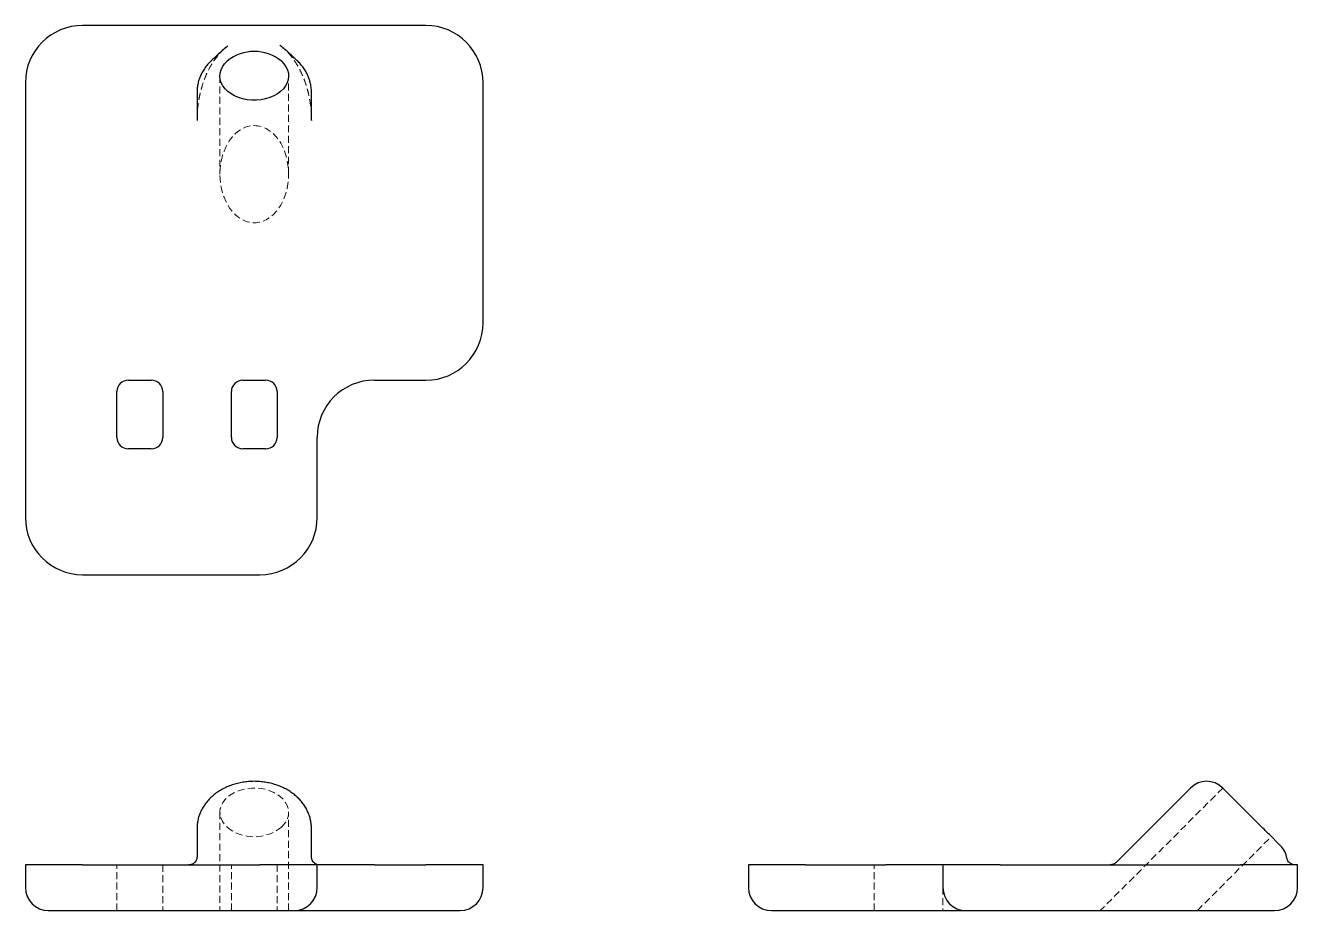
# Model space of a CAD drawing. Header units: millimetres. Extents: x 41 to 273, y 47 to 208.
import ezdxf

# ---------------------------------------------------------------- set-up
doc = ezdxf.new("R2010")
doc.units = ezdxf.units.MM
doc.linetypes.add('HIDDEN', pattern=[1.905, 1.27, -0.635])

msp = doc.modelspace()

# ---------------------------------------------------------------- linework, layer by layer
at = {"color": 7, "linetype": 'Continuous', "lineweight": 25}
for p, q in [((114.25, 208), (51.75, 208)), ((78.19, 204.28), (78.15, 204.25)), ((75.24, 201.61), (75.27, 201.64)), ((90.73, 201.64), (90.76, 201.61)), ((41.33, 197.58), (41.33, 118.42)), ((124.67, 153.83), (124.67, 197.58)), ((72.58, 195.86), (72.58, 190.71)), ((93.42, 190.7), (93.42, 195.86)), ((93.41, 190.76), (93.41, 190.7)), ((58, 133), (58, 141.33)), ((60.08, 143.42), (64.25, 143.42)), ((66.33, 141.33), (66.33, 133)), ((78.83, 133), (78.83, 141.33)), ((80.92, 143.42), (85.08, 143.42)), ((87.17, 141.33), (87.17, 133)), ((104.88, 143.42), (114.25, 143.42)), ((94.46, 118.42), (94.46, 133)), ((64.25, 130.92), (60.08, 130.92)), ((85.08, 130.92), (80.92, 130.92)), ((51.75, 108), (84.04, 108)), ((253.49, 69.16), (239.95, 55.61)), ((266.51, 62.03), (259.38, 69.16)), ((72.58, 61.79), (72.58, 56.64)), ((93.42, 56.64), (93.42, 61.79)), ((72.6, 56.64), (72.6, 56.64)), ((41.33, 55.18), (41.33, 51.02)), ((51.75, 55.18), (41.33, 55.18)), ((51.75, 55.18), (84.04, 55.18)), ((94.46, 55.18), (84.04, 55.18)), ((94.46, 51.02), (94.46, 55.18)), ((104.88, 55.18), (94.46, 55.18)), ((104.88, 55.18), (114.25, 55.18)), ((124.67, 55.18), (114.25, 55.18)), ((124.67, 51.02), (124.67, 55.18)), ((173, 55.18), (173, 51.02)), ((183.42, 55.18), (173, 55.18)), ((183.42, 55.18), (198, 55.18)), ((208.42, 55.18), (198, 55.18)), ((208.42, 55.18), (208.42, 51.02)), ((218.83, 55.18), (208.42, 55.18)), ((218.83, 55.18), (262.58, 55.18)), ((273, 55.18), (262.58, 55.18)), ((272.09, 55.23), (272.11, 55.24)), ((273, 51.02), (273, 55.18)), ((45.5, 46.85), (51.75, 46.85)), ((51.75, 46.85), (84.04, 46.85)), ((84.04, 46.85), (90.29, 46.85)), ((90.29, 46.85), (104.88, 46.85)), ((104.88, 46.85), (114.25, 46.85)), ((114.25, 46.85), (120.5, 46.85)), ((177.17, 46.85), (183.42, 46.85)), ((183.42, 46.85), (198, 46.85)), ((198, 46.85), (212.58, 46.85)), ((212.58, 46.85), (218.83, 46.85)), ((218.83, 46.85), (262.58, 46.85)), ((262.58, 46.85), (268.83, 46.85))]:
    msp.add_line(p, q, dxfattribs=at)
at = {"color": 7, "linetype": 'HIDDEN', "lineweight": 18}
for p, q in [((76.75, 198.8), (76.75, 180.92)), ((89.25, 180.92), (89.25, 198.8)), ((259.38, 69.16), (237.08, 46.85)), ((76.75, 64.74), (76.75, 46.85)), ((89.25, 46.85), (89.25, 64.74)), ((254.76, 46.85), (268.22, 60.32)), ((58, 46.85), (58, 55.18)), ((66.33, 55.18), (66.33, 46.85)), ((78.83, 46.85), (78.83, 55.18)), ((87.17, 55.18), (87.17, 46.85)), ((195.92, 46.85), (195.92, 55.18)), ((208.42, 51.02), (208.42, 46.85))]:
    msp.add_line(p, q, dxfattribs=at)
at = {"color": 7, "linetype": 'Continuous', "lineweight": 25, "flags": 128}
msp.add_lwpolyline([(87.94, 201.51), (88.41, 201.02), (88.78, 200.48), (89.05, 199.92), (89.21, 199.33), (89.25, 198.73), (89.18, 198.14), (89, 197.56), (88.7, 197), (88.31, 196.47), (87.81, 195.98), (87.23, 195.55), (86.57, 195.18), (85.85, 194.87), (85.07, 194.63), (84.26, 194.47), (83.42, 194.39), (82.58, 194.39), (81.74, 194.47), (80.93, 194.63), (80.15, 194.87), (79.43, 195.18), (78.77, 195.55), (78.19, 195.98), (77.69, 196.47), (77.3, 197), (77, 197.56), (76.82, 198.14), (76.75, 198.73), (76.79, 199.33), (76.95, 199.92), (77.22, 200.48), (77.59, 201.02), (78.06, 201.51)], dxfattribs=at)
at = {"color": 7, "linetype": 'HIDDEN', "lineweight": 18, "flags": 128}
msp.add_lwpolyline([(87.94, 62.03), (88.41, 62.52), (88.78, 63.06), (89.05, 63.62), (89.21, 64.21), (89.25, 64.81), (89.18, 65.4), (89, 65.98), (88.7, 66.54), (88.31, 67.07), (87.81, 67.56), (87.23, 67.99), (86.57, 68.36), (85.85, 68.67), (85.07, 68.91), (84.26, 69.07), (83.42, 69.15), (82.58, 69.15), (81.74, 69.07), (80.93, 68.91), (80.15, 68.67), (79.43, 68.36), (78.77, 67.99), (78.19, 67.56), (77.69, 67.07), (77.3, 66.54), (77, 65.98), (76.82, 65.4), (76.75, 64.81), (76.79, 64.21), (76.95, 63.62), (77.22, 63.06), (77.59, 62.52), (78.06, 62.03)], dxfattribs=at)
at = {"color": 7, "linetype": 'Continuous', "lineweight": 25}
for centre, radius, start, end in [((51.75, 197.58), 10.42, 90, 180), ((114.25, 197.58), 10.42, 0, 90), ((83, 195.41), 7.85, 51.0126, 128.9874), ((114.25, 153.83), 10.42, 270, 0), ((60.08, 141.33), 2.08, 90, 180), ((64.25, 141.33), 2.08, 0, 90), ((80.92, 141.33), 2.08, 90, 180), ((85.08, 141.33), 2.08, 0, 90), ((104.88, 133), 10.42, 90, 180), ((60.08, 133), 2.08, 180, 270), ((64.25, 133), 2.08, 270, 0), ((80.92, 133), 2.08, 180, 270), ((85.08, 133), 2.08, 270, 0), ((51.75, 118.42), 10.42, 180, 270), ((84.04, 118.42), 10.42, 270, 0), ((256.44, 66.21), 4.17, 45, 135), ((45.5, 51.02), 4.17, 180, 270), ((90.29, 51.02), 4.17, 270, 0), ((120.5, 51.02), 4.17, 270, 0), ((177.17, 51.02), 4.17, 180, 270), ((212.58, 51.02), 4.17, 180, 270), ((268.83, 51.02), 4.17, 270, 0)]:
    msp.add_arc(centre, radius, start, end, dxfattribs=at)
at = {"color": 7, "linetype": 'HIDDEN', "lineweight": 18}
msp.add_arc((83, 68.13), 7.85, 231.0126, 308.9874, dxfattribs=at)
msp.add_ellipse((83, 180.92), major_axis=(0, 8.84), ratio=0.707107, dxfattribs=at)
for points, knots in [([(72.59, 190.67), (72.6, 191.22), (72.62, 192.23), (72.77, 193.57), (72.93, 194.58), (73.08, 195.31), (73.21, 195.88), (73.35, 196.41), (73.6, 197.29), (74.03, 198.53), (74.74, 200.11), (75.6, 201.52), (76.52, 202.7), (77.33, 203.58), (77.91, 204.05), (78.15, 204.24)], [0, 0, 0, 0, 0.110163, 0.199071, 0.266745, 0.313507, 0.346256, 0.3821, 0.421807, 0.527125, 0.642214, 0.763896, 0.853457, 0.937547, 1, 1, 1, 1]), ([(87.68, 204.37), (88.14, 203.99), (89.15, 203.15), (90.27, 201.71), (91.19, 200.2), (91.9, 198.71), (92.45, 197.2), (92.85, 195.73), (93.15, 194.27), (93.37, 192.6), (93.4, 191.38), (93.42, 190.71)], [0, 0, 0, 0, 0.117566, 0.255723, 0.355743, 0.463173, 0.578444, 0.669144, 0.761616, 0.869098, 1, 1, 1, 1]), ([(268.5, 55.18), (268.66, 55.18), (269.15, 55.18), (269.86, 55.18), (270.6, 55.19), (271.19, 55.19), (271.65, 55.2), (271.95, 55.21), (272.1, 55.22), (272.1, 55.23), (272.1, 55.23)], [0, 0, 0, 0, 0.080205, 0.23344, 0.380989, 0.523058, 0.660217, 0.793263, 0.923142, 1, 1, 1, 1]), ([(269.89, 55.19), (270.18, 55.19), (270.74, 55.19), (271.38, 55.2), (271.85, 55.21), (271.99, 55.22), (272.06, 55.22)], [0, 0, 0, 0, 0.258845, 0.514683, 0.76102, 1, 1, 1, 1])]:
    msp.add_open_spline(points, degree=3, knots=knots, dxfattribs=at)
at = {"color": 7, "linetype": 'Continuous', "lineweight": 25}
for points, knots in [([(78.19, 204.29), (77.84, 204), (77.13, 203.42), (76.19, 202.5), (75.56, 201.91), (75.23, 201.61)], [0, 0, 0, 0, 0.326023, 0.656257, 1, 1, 1, 1]), ([(87.84, 204.26), (87.81, 204.29), (87.76, 204.33), (87.7, 204.37), (87.69, 204.38)], [0, 0, 0, 0, 0.682708, 1, 1, 1, 1]), ([(90.77, 201.61), (90.3, 202.07), (89.39, 202.94), (88.35, 203.83), (87.84, 204.26)], [0, 0, 0, 0, 0.513609, 1, 1, 1, 1]), ([(75.26, 201.65), (75.11, 201.5), (74.73, 201.15), (74.19, 200.51), (73.67, 199.75), (73.25, 198.95), (72.92, 198.13), (72.71, 197.28), (72.59, 196.53), (72.59, 196.06), (72.59, 195.87)], [0, 0, 0, 0, 0.093777, 0.235795, 0.37631, 0.514298, 0.649775, 0.782972, 0.914266, 1, 1, 1, 1]), ([(93.41, 195.86), (93.41, 195.96), (93.42, 196.33), (93.34, 196.98), (93.17, 197.8), (92.9, 198.6), (92.55, 199.37), (92.11, 200.1), (91.58, 200.79), (91.11, 201.3), (90.82, 201.58), (90.74, 201.65)], [0, 0, 0, 0, 0.043093, 0.171848, 0.300096, 0.428374, 0.557243, 0.687227, 0.818788, 0.952272, 1, 1, 1, 1]), ([(93.41, 61.78), (93.41, 61.87), (93.42, 62.25), (93.34, 62.9), (93.17, 63.72), (92.91, 64.52), (92.55, 65.29), (92.11, 66.02), (91.59, 66.72), (90.99, 67.37), (90.31, 67.97), (89.56, 68.51), (88.75, 69), (87.88, 69.42), (86.96, 69.76), (85.99, 70.04), (85, 70.23), (83.99, 70.35), (82.97, 70.39), (81.95, 70.35), (80.94, 70.22), (79.94, 70.02), (78.96, 69.74), (78.02, 69.37), (77.12, 68.93), (76.27, 68.41), (75.5, 67.81), (74.8, 67.16), (74.18, 66.44), (73.66, 65.68), (73.24, 64.88), (72.92, 64.05), (72.71, 63.21), (72.59, 62.45), (72.59, 61.97), (72.59, 61.78)], [0, 0, 0, 0, 0.009934, 0.038957, 0.067863, 0.096775, 0.125819, 0.155113, 0.18476, 0.214841, 0.245396, 0.276425, 0.307881, 0.33968, 0.371726, 0.40393, 0.436218, 0.468556, 0.500943, 0.533394, 0.565932, 0.598577, 0.631347, 0.664243, 0.697223, 0.730196, 0.763038, 0.795604, 0.827752, 0.859377, 0.890429, 0.920917, 0.950893, 0.980441, 1, 1, 1, 1]), ([(269.89, 58.65), (269.89, 58.65), (269.92, 58.62), (269.76, 58.78), (269.45, 59.09), (269.01, 59.53), (268.54, 60), (267.71, 60.83), (267.03, 61.51), (266.51, 62.03)], [0, 0, 0, 0, 0.018226, 0.116967, 0.240344, 0.363978, 0.48761, 0.611287, 1, 1, 1, 1]), ([(271.07, 56.39), (270.96, 56.81), (270.75, 57.65), (270.18, 58.31), (269.9, 58.64)], [0, 0, 0, 0, 0.5000111, 1, 1, 1, 1]), ([(72.59, 56.64), (72.58, 56.51), (72.56, 56.29), (72.44, 55.97), (72.22, 55.64), (71.9, 55.38), (71.51, 55.21), (71.25, 55.19), (71.11, 55.18)], [0, 0, 0, 0, 0.158037, 0.28537, 0.452262, 0.663543, 0.816275, 1, 1, 1, 1]), ([(94.9, 55.18), (94.76, 55.19), (94.5, 55.21), (94.1, 55.38), (93.78, 55.64), (93.57, 55.97), (93.44, 56.3), (93.43, 56.52), (93.42, 56.64)], [0, 0, 0, 0, 0.18429, 0.337112, 0.54819, 0.715147, 0.842336, 1, 1, 1, 1]), ([(239.94, 55.61), (239.87, 55.55), (239.73, 55.42), (239.47, 55.28), (239.19, 55.2), (239, 55.19), (238.9, 55.18)], [0, 0, 0, 0, 0.250024, 0.500036, 0.750024, 1, 1, 1, 1]), ([(272.11, 55.24), (271.95, 55.3), (271.66, 55.41), (271.36, 55.71), (271.18, 56), (271.09, 56.23), (271.08, 56.35), (271.07, 56.4)], [0, 0, 0, 0, 0.304891, 0.56038, 0.766938, 0.923935, 1, 1, 1, 1])]:
    msp.add_open_spline(points, degree=3, knots=knots, dxfattribs=at)

doc.saveas('drawing.dxf')
